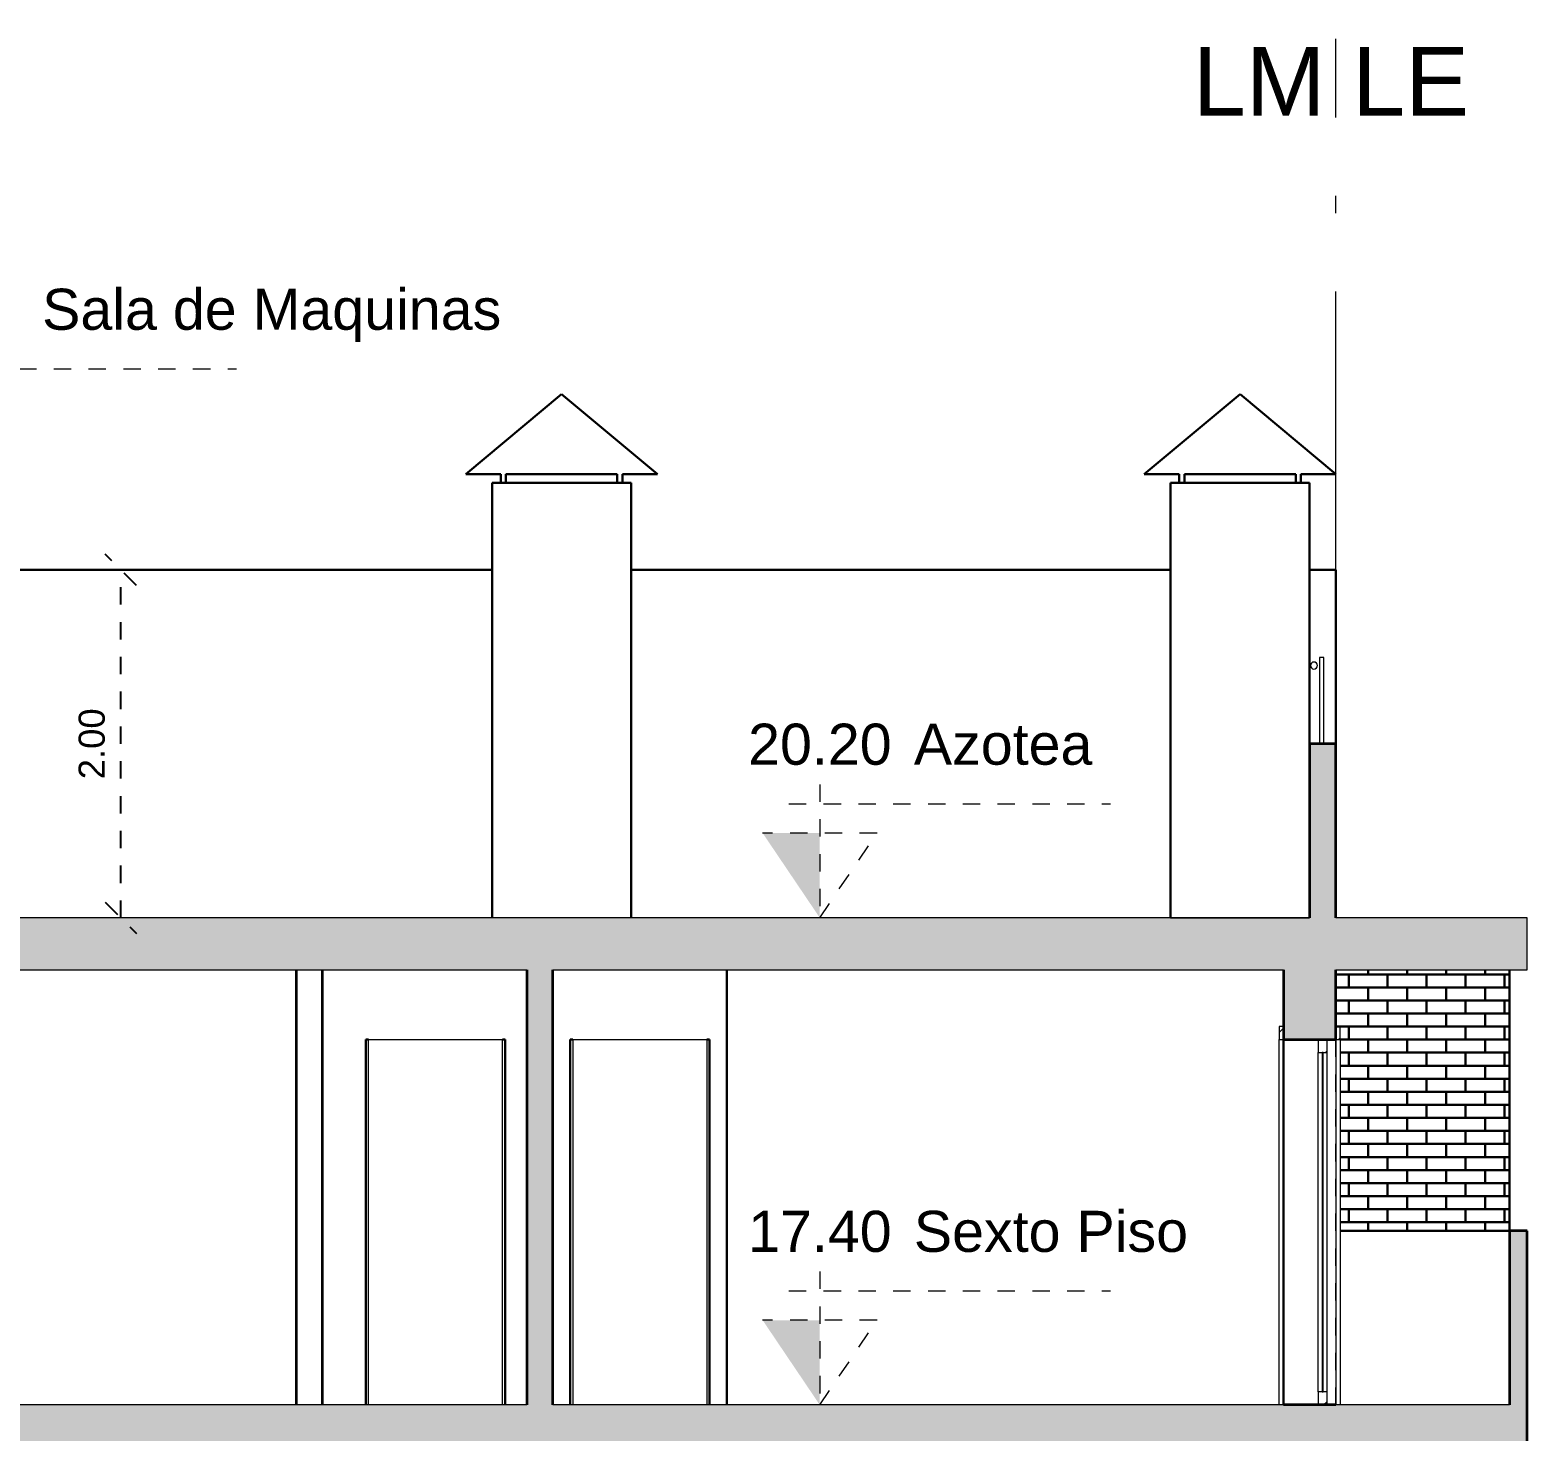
# Model space of a CAD drawing. Header units: metres. Extents: x 42 to 294, y -52 to 32.
# Drawn here: x 238.51 to 247.12, y -24.18 to -16.13 of the extents above; entities that cross this region are included whole.
import ezdxf

# ---------------------------------------------------------------- set-up
doc = ezdxf.new("R2010")
doc.units = ezdxf.units.M
doc.header["$LTSCALE"] = 0.15
for name, pattern in [('ACAD_ISO04W100', [30, 24, -3, 0, -3]), ('Linea di griglia', [0.022225, 0.0127, -0.003175, 0.003175, -0.003175]), ('Trazo punto', [0.015875, 0.00635, -0.004763, 0, -0.004763])]:
    doc.linetypes.add(name, pattern=pattern)
doc.layers.get('0').update_dxf_attribs({"lineweight": 20})
for name, color, linetype, lineweight in [('A-DOORSYM', 1, 'Continuous', 9), ('A-ELEVOTM', 1, 'Continuous', 9), ('A-FLORHRM', 1, 'Continuous', 9), ('A-FLORLEM', 6, 'Continuous', 9), ('A-FLOROTM', 6, 'Continuous', 13), ('A-WALL', 2, 'Continuous', 30), ('S-GRIDIDM', 1, 'Continuous', 20)]:
    doc.layers.add(name, color=color, linetype=linetype, lineweight=lineweight)
doc.layers.add('MUROS', color=11, linetype='Continuous')
doc.styles.get("Standard").update_dxf_attribs({"font": 'arial.ttf', "height": 0.15})
doc.dimstyles.new('Copy of Annotative', dxfattribs={"dimtxt": 0.15, "dimasz": 0.18, "dimexe": 0.18, "dimexo": 0.0625, "dimgap": 0.09, "dimtad": 1, "dimzin": 0, "dimdsep": 46, "dimtxsty": 'Standard', "dimblk": 'OBLIQUE', "dimcen": 0.09, "dimse1": 1, "dimse2": 1, "dimadec": 0, "dimazin": 0, "dimtfac": 1, "dimtofl": 0, "dimtmove": 0, "dimatfit": 3, "dimfxl": 1, "dimtolj": 1, "dimtzin": 0, "dimarcsym": 0})
pattern_1 = [(45, (32.454, 17.226), (-0.25173, 0.25173), []), (45, (32.454, 17.607), (-0.25173, 0.25173), [])]

# ---------------------------------------------------------------- blocks, each defined once
blk = doc.blocks.new('Puerta de 1 hoja - 80 x 210 cm-50-Corte AA')
at = {"layer": 'A-DOORSYM'}
for p, q in [((28.6586, 3.4), (28.6586, 5.5)), ((28.6586, 5.5), (28.6736, 5.5)), ((28.6736, 5.5), (29.4436, 5.5)), ((28.6736, 5.5), (28.6736, 3.4)), ((29.4436, 5.5), (29.4436, 3.4)), ((29.4436, 5.5), (29.4586, 5.5)), ((29.4586, 5.5), (29.4586, 3.4))]:
    blk.add_line(p, q, dxfattribs=at)
blk = doc.blocks.new('Deslizante-2 Paneles - 2000 x 2100mm-83-Corte AA')
at = {"layer": 'A-DOORSYM'}
h = blk.add_hatch(dxfattribs=at)
h.set_pattern_fill('FP1_42', color=256, style=0, pattern_type=2)
h.set_pattern_definition(pattern_1)
h.paths.add_polyline_path([(32.7586, 19.5), (32.7586, 19.575), (32.7336, 19.575), (32.7336, 19.5)], flags=0)
h = blk.add_hatch(dxfattribs=at)
h.set_pattern_fill('FP1_42', color=256, style=0, pattern_type=2)
h.set_pattern_definition(pattern_1)
h.paths.add_polyline_path([(33.0836, 19.5), (33.0836, 19.575), (33.0586, 19.575), (33.0586, 19.5)], flags=0)
h = blk.add_hatch(dxfattribs=at)
h.set_pattern_fill('FP1_42', color=256, style=0, pattern_type=2)
h.set_pattern_definition(pattern_1)
h.paths.add_polyline_path([(33.0086, 19.425), (33.0086, 19.5), (32.9586, 19.5), (32.9586, 19.425)], flags=0)
h = blk.add_hatch(dxfattribs=at)
h.set_pattern_fill('FP1_42', color=256, style=0, pattern_type=2)
h.set_pattern_definition(pattern_1)
h.paths.add_polyline_path([(33.0086, 17.4), (33.0086, 17.475), (32.9586, 17.475), (32.9586, 17.4)], flags=0)
at = {"layer": 'A-DOORSYM', "lineweight": 13}
for p, q in [((32.7586, 19.575), (32.7336, 19.575)), ((32.7336, 19.575), (32.7336, 19.5)), ((32.7586, 19.5), (32.7586, 19.575)), ((33.0836, 19.575), (33.0586, 19.575)), ((33.0586, 19.575), (33.0586, 19.5)), ((33.0836, 19.5), (33.0836, 19.575)), ((32.7336, 19.5), (32.7586, 19.5)), ((33.0086, 19.5), (32.9586, 19.5)), ((32.9586, 19.5), (32.9586, 19.425)), ((33.0086, 19.5), (32.9586, 19.5)), ((32.9586, 19.5), (32.9586, 19.425)), ((33.0086, 19.425), (33.0086, 19.5)), ((33.0086, 19.425), (33.0086, 19.5)), ((33.0586, 19.5), (33.0836, 19.5)), ((32.9586, 19.425), (33.0086, 19.425)), ((32.9586, 19.425), (33.0086, 19.425)), ((33.0086, 17.475), (32.9586, 17.475)), ((32.9586, 17.475), (32.9586, 17.4)), ((33.0086, 17.475), (32.9586, 17.475)), ((32.9586, 17.475), (32.9586, 17.4)), ((33.0086, 17.4), (33.0086, 17.475)), ((33.0086, 17.4), (33.0086, 17.475)), ((32.9586, 17.4), (33.0086, 17.4)), ((32.9586, 17.4), (33.0086, 17.4))]:
    blk.add_line(p, q, dxfattribs=at)
at = {"layer": 'A-DOORSYM'}
for p, q in [((32.7336, 17.4), (32.7336, 19.5)), ((32.7586, 19.5), (32.7586, 17.4)), ((33.0586, 19.5), (33.0586, 17.4)), ((33.0836, 19.5), (33.0836, 17.4)), ((32.9586, 17.475), (32.9586, 19.425)), ((33.0086, 17.475), (33.0086, 19.425))]:
    blk.add_line(p, q, dxfattribs=at)
at = {"layer": 'A-ELEVOTM', "lineweight": 13}
for p, q in [((32.9868, 19.425), (32.9804, 19.425)), ((32.9804, 19.425), (32.9804, 17.475)), ((32.9868, 17.475), (32.9868, 19.425)), ((32.9804, 17.475), (32.9868, 17.475))]:
    blk.add_line(p, q, dxfattribs=at)
blk = doc.blocks.new('Puerta de 1 hoja - 80 x 210 cm-52-Corte AA')
at = {"layer": 'A-DOORSYM'}
for p, q in [((6.5086, 5.5), (6.5236, 5.5)), ((6.5086, 3.4), (6.5086, 5.5)), ((6.5236, 5.5), (7.2936, 5.5)), ((6.5236, 3.4), (6.5236, 5.5)), ((7.2936, 3.4), (7.2936, 5.5)), ((7.2936, 5.5), (7.3086, 5.5)), ((7.3086, 5.5), (7.3086, 3.4))]:
    blk.add_line(p, q, dxfattribs=at)
blk = doc.blocks.new('_Oblique')
at = {"color": 0, "linetype": 'ByBlock', "lineweight": -2}
blk.add_line((-0.5, -0.5), (0.5, 0.5), dxfattribs=at)
blk = doc.blocks.new('*D2560')
at = {"color": 0, "linetype": 'Trazo punto', "lineweight": -2, "ltscale": 0.1, "transparency": 16777216}
blk.add_line((239.0368, -21.2288), (239.0368, -19.2288), dxfattribs=at)
at = {"layer": 'Defpoints', "color": 0, "linetype": 'Trazo punto', "ltscale": 0.1, "transparency": 16777216}
for p in [(239.0368, -19.2288), (239.0368, -19.2288), (239.0368, -21.2288)]:
    blk.add_point(p, dxfattribs=at)
at = {"color": 0, "linetype": 'Trazo punto', "lineweight": -2, "ltscale": 0.1, "transparency": 16777216, "xscale": 0.18, "yscale": 0.18, "zscale": 0.18}
for p, rotation in [((239.0368, -19.2288), 90), ((239.0368, -21.2288), 270)]:
    blk.add_blockref('_Oblique', p, dxfattribs=dict(at, rotation=rotation))
at = {"color": 0, "linetype": 'Trazo punto', "ltscale": 0.1, "transparency": 16777216, "insert": (238.8702, -20.2288), "char_height": 0.15, "attachment_point": 5, "rotation": 90}
blk.add_mtext('\\A1;2.00', dxfattribs=at)

msp = doc.modelspace()

# ---------------------------------------------------------------- hatches: boundary and pattern name
at = {"linetype": 'Trazo punto', "ltscale": 0.1}
for points in [[(242.7262, -20.7416), (243.0549, -21.2288), (243.0549, -20.7416)], [(242.7262, -23.5416), (243.0549, -24.0288), (243.0549, -23.5416)]]:
    msp.add_hatch(color=256, dxfattribs=at).paths.add_polyline_path(points)
at = {"layer": 'A-WALL'}
h = msp.add_hatch(dxfattribs=at)
h.set_pattern_fill('FP1_41', color=256, style=0, pattern_type=2)
h.set_pattern_definition([(0, (245.871105, -24.02884), (0, 0.075), []), (90, (245.8711, -24.02884), (-0.112, 0.075), [0.075, -0.075])])
h.paths.add_polyline_path([(247.0207, -21.5288), (246.0207, -21.5288), (246.0207, -21.8538), (246.0457, -21.8538), (246.0457, -21.9288), (246.0457, -23.0288), (247.0207, -23.0288)], flags=0)
at = {"layer": 'MUROS'}
h = msp.add_hatch(color=256, dxfattribs=at)
h.paths.add_polyline_path([(247.1207, -28.6288), (247.0207, -28.6288), (247.0207, -29.6288), (242.5207, -29.6288), (242.4207, -29.6288), (241.5207, -29.6288), (241.3707, -29.6288), (240.1957, -29.6288), (238.2957, -29.6288), (238.1457, -29.6288), (233.8957, -29.6288), (233.8957, -28.6288), (233.5957, -28.6288), (233.5957, -30.3288), (233.8957, -30.3288), (233.8957, -29.9288), (238.1457, -29.9288), (238.1457, -32.4288), (238.2957, -32.4288), (238.2957, -29.9288), (240.1957, -29.9288), (241.3707, -29.9288), (241.3707, -32.4288), (240.1957, -32.4288), (238.2957, -32.4288), (238.1457, -32.4288), (233.8957, -32.4288), (233.8957, -31.4288), (233.5957, -31.4288), (233.5957, -33.1288), (233.8957, -33.1288), (233.8957, -32.7288), (238.1457, -32.7288), (238.1457, -35.2288), (238.2957, -35.2288), (238.2957, -32.7288), (240.1957, -32.7288), (241.3707, -32.7288), (241.3707, -35.2288), (240.1957, -35.2288), (238.2957, -35.2288), (238.1457, -35.2288), (233.8957, -35.2288), (233.8957, -34.2288), (233.5957, -34.2288), (233.5957, -35.9288), (233.8957, -35.9288), (233.8957, -35.5288), (238.1457, -35.5288), (238.1457, -38.0288), (238.2957, -38.0288), (238.2957, -35.5288), (240.1957, -35.5288), (241.3707, -35.5288), (241.3707, -38.0288), (241.5207, -38.0288), (241.5207, -35.5288), (245.7207, -35.5288), (245.7207, -35.9288), (245.8286, -35.9288), (246.0207, -35.9288), (246.0207, -34.3288), (245.8286, -34.3288), (245.7207, -34.3288), (245.7207, -35.2288), (241.5207, -35.2288), (241.5207, -32.7288), (245.7207, -32.7288), (245.7207, -33.1288), (245.8286, -33.1288), (246.0207, -33.1288), (246.0207, -32.7288), (247.0207, -32.7288), (247.1207, -32.7288), (247.1207, -31.4288), (247.0207, -31.4288), (247.0207, -32.4288), (241.5207, -32.4288), (241.5207, -29.9288), (245.7207, -29.9288), (245.7207, -30.3288), (246.0207, -30.3288), (246.0207, -29.9288), (247.0207, -29.9288), (247.1207, -29.9288)])
h.paths.add_polyline_path([(247.1207, -25.8288), (247.0207, -25.8288), (247.0207, -26.8288), (240.1957, -26.8288), (238.2957, -26.8288), (238.1457, -26.8288), (233.8957, -26.8288), (233.8957, -25.8288), (233.5957, -25.8288), (233.5957, -27.5288), (233.8957, -27.5288), (233.8957, -27.1288), (238.1457, -27.1288), (238.1457, -29.6288), (238.2957, -29.6288), (238.2957, -27.1288), (240.1957, -27.1288), (241.3707, -27.1288), (241.3707, -29.6288), (241.5207, -29.6288), (241.5207, -27.1288), (245.7207, -27.1288), (245.7207, -27.5288), (246.0207, -27.5288), (246.0207, -27.1288), (247.0207, -27.1288), (247.1207, -27.1288)])
h.paths.add_polyline_path([(247.1207, -23.0288), (247.0207, -23.0288), (247.0207, -24.0288), (241.5207, -24.0288), (241.3707, -24.0288), (240.1957, -24.0288), (238.2957, -24.0288), (238.1457, -24.0288), (233.8957, -24.0288), (233.8957, -23.0288), (233.5957, -23.0288), (233.5957, -24.7288), (233.8957, -24.7288), (233.8957, -24.3288), (238.1457, -24.3288), (238.1457, -26.8288), (238.2957, -26.8288), (238.2957, -24.3288), (240.1957, -24.3288), (241.3707, -24.3288), (241.3707, -26.8288), (241.5207, -26.8288), (241.5207, -24.3288), (245.7207, -24.3288), (245.7207, -24.7288), (246.0207, -24.7288), (246.0207, -24.3288), (247.0207, -24.3288), (247.1207, -24.3288)])
h.paths.add_polyline_path([(247.1207, -21.2288), (246.0207, -21.2288), (246.0207, -20.2288), (245.8707, -20.2288), (245.8707, -21.2288), (233.5957, -21.2288), (233.5957, -21.5288), (233.5957, -21.9288), (233.8957, -21.9288), (233.8957, -21.5288), (240.1957, -21.5288), (241.3707, -21.5288), (241.5207, -21.5288), (245.7207, -21.5288), (245.7207, -21.9288), (246.0207, -21.9288), (246.0207, -21.5288), (247.1207, -21.5288)])
h.paths.add_polyline_path([(238.2957, -21.5288), (238.1457, -21.5288), (238.1457, -24.0288), (238.2957, -24.0288)])
h.paths.add_polyline_path([(241.5207, -21.5288), (241.3707, -21.5288), (241.3707, -24.0288), (241.5207, -24.0288)])
h.paths.add_polyline_path([(246.0207, -37.1288), (245.8286, -37.1288), (245.7207, -37.1288), (245.7207, -38.0288), (241.5207, -38.0288), (241.3707, -38.0288), (240.1957, -38.0288), (238.2957, -38.0288), (233.8957, -38.0288), (233.8957, -37.0288), (233.5957, -37.0288), (233.5957, -38.3288), (233.8957, -38.3288), (237.3957, -38.3288), (237.3957, -41.4288), (237.6957, -41.4288), (237.6957, -38.3288), (242.808, -38.3288), (242.808, -38.8288), (243.2323, -38.8288), (243.2323, -38.3288), (245.7207, -38.3288), (246.0207, -38.3288)])

# ---------------------------------------------------------------- linework, layer by layer
at = {"linetype": 'Trazo punto', "ltscale": 0.1}
for p, q in [((237.8512, -18.0729), (239.7008, -18.0729)), ((243.0549, -20.4623), (243.0549, -21.2288)), ((242.877, -20.5729), (244.7266, -20.5729)), ((243.3837, -20.7416), (242.7262, -20.7416)), ((243.0549, -21.2288), (243.3837, -20.7416)), ((243.0549, -23.2623), (243.0549, -24.0288)), ((242.877, -23.3729), (244.7266, -23.3729)), ((243.3837, -23.5416), (242.7262, -23.5416)), ((243.0549, -24.0288), (243.3837, -23.5416))]:
    msp.add_line(p, q, dxfattribs=at)
msp.add_line((245.0707, -21.2288), (245.8707, -21.2288))
at = {"layer": 'A-FLORHRM'}
for p, q in [((245.9526, -19.7335), (245.9276, -19.7335)), ((245.9276, -19.7335), (245.9276, -20.2288)), ((245.9526, -20.2288), (245.9526, -19.7335))]:
    msp.add_line(p, q, dxfattribs=at)
for start, end in [(0, 180), (180, 0)]:
    msp.add_arc((245.8957, -19.7788), 0.02, start, end, dxfattribs=at)
at = {"layer": 'A-FLOROTM'}
for p, q in [((245.8707, -21.2288), (235.5957, -21.2288)), ((247.1207, -21.2288), (246.0207, -21.2288)), ((247.1207, -21.5288), (247.1207, -21.2288)), ((238.2957, -21.5288), (240.1957, -21.5288)), ((240.1957, -21.5288), (241.3707, -21.5288)), ((241.5207, -21.5288), (245.7207, -21.5288)), ((246.0207, -21.5288), (247.1207, -21.5288)), ((240.1957, -24.0288), (238.2957, -24.0288)), ((241.3707, -24.0288), (240.1957, -24.0288)), ((247.0207, -24.0288), (241.5207, -24.0288))]:
    msp.add_line(p, q, dxfattribs=at)
at = {"layer": 'A-WALL'}
for p, q in [((241.5707, -18.2189), (241.02, -18.6788)), ((241.5707, -18.2189), (242.1214, -18.6788)), ((245.4707, -18.2189), (244.92, -18.6788)), ((245.4707, -18.2189), (246.0214, -18.6788)), ((241.2207, -18.6788), (241.02, -18.6788)), ((241.4207, -18.7288), (241.1707, -18.7288)), ((241.1707, -18.7288), (241.9707, -18.7288)), ((241.1707, -18.7288), (241.9707, -18.7288)), ((241.1707, -19.7288), (241.1707, -18.7288)), ((241.1707, -18.7288), (241.9707, -18.7288)), ((241.3957, -18.7288), (241.1957, -18.7288)), ((241.2207, -18.7288), (241.2207, -18.6788)), ((241.2507, -18.7288), (241.2507, -18.6788)), ((241.8907, -18.6788), (241.2507, -18.6788)), ((241.8907, -18.7288), (241.8907, -18.6788)), ((241.9207, -18.7288), (241.9207, -18.6788)), ((241.9207, -18.6788), (242.1214, -18.6788)), ((241.9707, -18.7288), (241.9207, -18.7288)), ((241.9707, -18.7288), (241.9707, -19.7288)), ((245.1207, -18.6788), (244.92, -18.6788)), ((245.3207, -18.7288), (245.0707, -18.7288)), ((245.0707, -18.7288), (245.8707, -18.7288)), ((245.0707, -18.7288), (245.8707, -18.7288)), ((245.0707, -19.7288), (245.0707, -18.7288)), ((245.0707, -18.7288), (245.8707, -18.7288)), ((245.2957, -18.7288), (245.0957, -18.7288)), ((245.1207, -18.7288), (245.1207, -18.6788)), ((245.1507, -18.7288), (245.1507, -18.6788)), ((245.7907, -18.6788), (245.1507, -18.6788)), ((245.7907, -18.7288), (245.7907, -18.6788)), ((245.8207, -18.7288), (245.8207, -18.6788)), ((245.8207, -18.6788), (246.0214, -18.6788)), ((245.8707, -18.7288), (245.8207, -18.7288)), ((245.8707, -18.7288), (245.8707, -19.7288)), ((241.1707, -19.2288), (237.2815, -19.2288)), ((241.1707, -19.7288), (241.1707, -19.2288)), ((245.0707, -19.2288), (241.9707, -19.2288)), ((241.9707, -19.2288), (241.9707, -19.7288)), ((245.0707, -19.7288), (245.0707, -19.2288)), ((246.0207, -19.2288), (245.8707, -19.2288)), ((245.8707, -19.2288), (245.8707, -19.7288)), ((246.0207, -20.2288), (246.0207, -19.2288)), ((241.1707, -20.2288), (241.1707, -19.7288)), ((241.9707, -19.7288), (241.9707, -20.2288)), ((245.0707, -20.2288), (245.0707, -19.7288)), ((245.8707, -19.7288), (245.8707, -20.2288)), ((241.1707, -20.2288), (241.1707, -21.2288)), ((241.9707, -21.2288), (241.9707, -20.2288)), ((245.0707, -20.2288), (245.0707, -21.2288)), ((245.8707, -21.2288), (245.8707, -20.2288)), ((242.5207, -21.5288), (242.5207, -24.0288)), ((247.0207, -23.0288), (247.0207, -21.5288)), ((240.4457, -24.0288), (240.4457, -21.9288)), ((240.4457, -21.9288), (240.4607, -21.9288)), ((241.2307, -21.9288), (241.2457, -21.9288)), ((241.2457, -21.9288), (241.2457, -24.0288)), ((241.6207, -24.0288), (241.6207, -21.9288)), ((241.6207, -21.9288), (241.6357, -21.9288)), ((242.4057, -21.9288), (242.4207, -21.9288)), ((242.4207, -21.9288), (242.4207, -24.0288)), ((245.7207, -24.0288), (245.7207, -21.9288)), ((247.0207, -23.0288), (246.0457, -23.0288))]:
    msp.add_line(p, q, dxfattribs=at)
at = {"layer": 'A-WALL', "lineweight": 35}
for p, q in [((245.8707, -20.2288), (245.8707, -21.2288)), ((246.0207, -20.2288), (245.8707, -20.2288)), ((246.0207, -21.2288), (246.0207, -20.2288)), ((240.0457, -24.0288), (240.0457, -21.5288)), ((240.1957, -24.0288), (240.1957, -21.5288)), ((241.3707, -21.5288), (241.3707, -24.0288)), ((241.5207, -24.0288), (241.5207, -21.5288)), ((245.7207, -21.5288), (245.7207, -21.9288)), ((246.0207, -21.9288), (246.0207, -21.5288)), ((245.7207, -21.9288), (246.0207, -21.9288)), ((247.1207, -23.0288), (247.0207, -23.0288)), ((247.0207, -23.0288), (247.0207, -24.0288)), ((247.1207, -24.3288), (247.1207, -23.0288)), ((246.0207, -24.0288), (245.7207, -24.0288))]:
    msp.add_line(p, q, dxfattribs=at)
at = {"layer": 'S-GRIDIDM', "linetype": 'Linea di griglia'}
msp.add_line((246.0207, -24.0288), (246.0207, -21.5288), dxfattribs=at)

# ---------------------------------------------------------------- block references
at = {"layer": 'A-DOORSYM'}
for name, p in [('Deslizante-2 Paneles - 2000 x 2100mm-83-Corte AA', (212.9621, -41.4288)), ('Puerta de 1 hoja - 80 x 210 cm-52-Corte AA', (233.9371, -27.4288)), ('Puerta de 1 hoja - 80 x 210 cm-50-Corte AA', (212.9621, -27.4288))]:
    msp.add_blockref(name, p, dxfattribs=at)

# ---------------------------------------------------------------- texts
at = {"layer": 'A-FLORLEM', "line_spacing_factor": 0.938532}
for s, insert, char_height, width, attachment_point in [('Sala de Maquinas', (238.5842, -17.6129), 0.236048, 2.676565, 1), ('20.20', (243.0554, -20.1129), 0.23605, 0.76608, 2), ('Azotea', (243.5955, -20.1129), 0.23605, 1.8144, 1), ('17.40', (243.0554, -22.9129), 0.23605, 0.76608, 2), ('Sexto Piso', (243.5955, -22.9129), 0.23605, 1.8144, 1)]:
    msp.add_mtext(s, dxfattribs=dict(at, insert=insert, char_height=char_height, width=width, attachment_point=attachment_point))
at = {"layer": 'S-GRIDIDM', "insert": (245.993, -16.224), "char_height": 0.39341, "width": 1.552662, "attachment_point": 2, "line_spacing_factor": 0.938532, "bg_fill": 3, "box_fill_scale": 1.25, "bg_fill_color": 0, "bg_fill_transparency": 0}
msp.add_mtext('LM LE', dxfattribs=at)

# ---------------------------------------------------------------- dimensions: what is measured, and where the dimension line sits
at = {"linetype": 'Trazo punto', "ltscale": 0.1}
dim = msp.add_linear_dim(base=(239.0368, -19.2288), p1=(239.0368, -21.2288), p2=(239.0368, -19.2288), angle=90, dimstyle='Copy of Annotative', override={"dimscale": 0, "dimtix": 0, "dimtofl": 0, "dimtmove": 0, "dimatfit": 3}, dxfattribs=at)
dim.commit()
dim.dimension.update_dxf_attribs({"geometry": '*D2560', "text_midpoint": (238.8702, -20.2288)})

# ---------------------------------------------------------------- next in the draw order: linework, layer by layer
at = {"layer": 'S-GRIDIDM', "linetype": 'ACAD_ISO04W100'}
msp.add_line((246.0207, -21.2288), (246.0207, -16.1775), dxfattribs=at)

doc.saveas('drawing.dxf')
